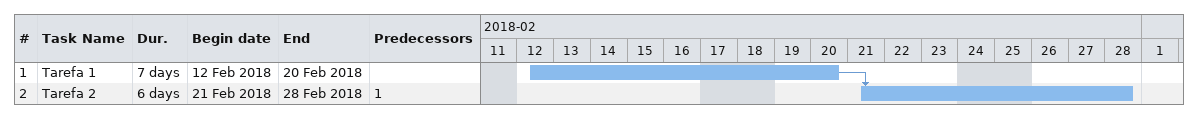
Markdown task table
| ID | Task | Duration | Start | Finish | Predecessors |
|---|---|---|---|---|---|
| 1 | Tarefa 1 | 7d | 2018-02-12 | 2018-02-20 |  |
| 2 | Tarefa 2 | 6d | 2018-02-21 | 2018-02-28 | 1 |
